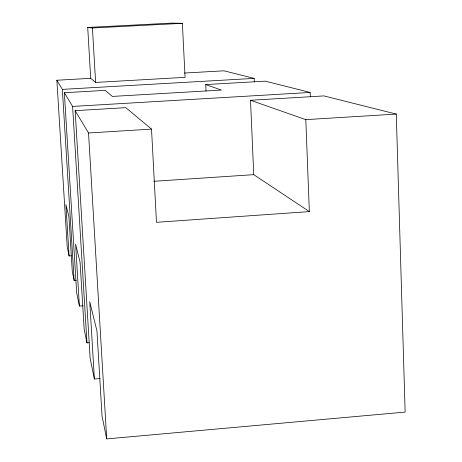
<?xml version="1.0" encoding="UTF-8"?>
<svg xmlns="http://www.w3.org/2000/svg" width="462" height="462" viewBox="0 0 462 462"><rect width="100%" height="100%" fill="white"/><g stroke="black" fill="none" stroke-linecap="round" stroke-linejoin="round"><path stroke-width="0.69" d="M100.139 378.517L94.392 379.002L89.732 301.617L96.962 331.075L102.05 416.233L106.71 438.9L405.134 412.087L396.281 114.079L323.937 95.911L250.508 100.266L253.754 174.665L309.344 211.596L305.809 119.635L250.508 100.266M82.993 305.809L79.4 306.092L75.601 244.063L80.088 262.329L84.165 329.256L86.971 342.902L89.126 342.723M71.246 255.804L69.092 255.96L65.91 204.591L68.913 216.822L72.291 271.506L74.134 280.457L76.288 280.295M309.344 211.596L156.485 222.314L151.519 129.117L125.826 107.658L75.139 110.666L90.13 358.269L94.392 379.002M153.754 181.295L253.754 174.665M75.139 110.666L88.537 132.987L151.519 129.117M305.809 119.635L396.281 114.079M206.035 91.02L205.729 84.581L221.408 90.073L112.37 96.419L105.134 90.373L64.362 92.723L72.598 106.439L310.152 92.446L310.32 96.766M69.092 255.96L67.215 246.812L56.866 80.238L90.708 78.326L95.617 82.427L185.071 77.345L182.38 23.337L171.829 23.1L87.711 27.449L90.708 78.326M184.459 73.042L223.995 70.813L254.158 78.384L254.314 81.988M56.866 80.238L62.347 89.374L254.158 78.384M205.729 84.581L265.194 81.156L310.152 92.446M87.711 27.449L92.435 27.991L182.38 23.337M79.4 306.092L76.663 292.764L64.362 92.723M72.598 106.439L86.971 342.902M62.347 89.374L74.134 280.457M88.537 132.987L106.71 438.9M92.435 27.991L95.617 82.427"/></g></svg>
